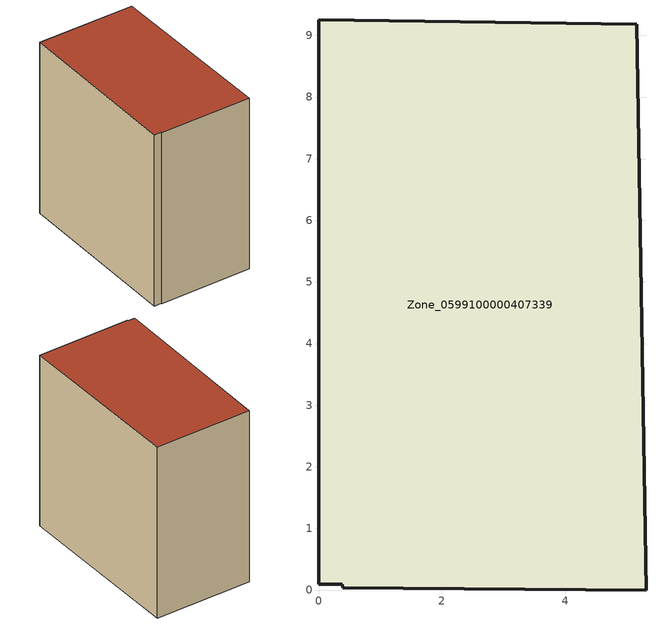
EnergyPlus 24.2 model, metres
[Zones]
Zone_0599100000407339
 floor ground (C_G): 0,0.09 0,9.25 5.17,9.19 5.31,0 0.39,0.04 0.39,0.09 z0
 wall outside (C_F): 5.31,0 5.17,9.19 0,9.25 0,0.09 0.39,0.09 0.39,0.04 5.31,0 z0:9.66
 roof outside (C_R): 0,9.25 0,0.09 0.39,0.09 0.39,0.04 5.31,0 5.17,9.19 z9.66
[BUILDING]
Pand.0599100000407339: North Axis=0; Terrain=City; Loads Convergence Tolerance Value=0.04; Temperature Convergence Tolerance Value=0.4; Solar Distribution=FullExterior; Maximum Number of Warmup Days=25; Minimum Number of Warmup Days=1
[Site:Location]
Rotterdam.The.Hague.AP_ZH_NLD Design_Conditions: Latitude=51.96; Longitude=4.45; Time Zone=1; Elevation=-4.5
[SITE:GROUNDTEMPERATURE:BUILDINGSURFACE]
18, 18, 18, 18, 18, 18, 18, 18, 18, 18, 18, 18
[MATERIAL] Thermal Absorptance=0.9; Solar Absorptance=0.7; Visible Absorptance=0.7
Name | Roughness | Thickness | Conductivity | Density | Specific Heat
G.TI.1992-2005 | MediumSmooth | 0.15 | 0.06 | 540 | 1210
F.TI.1992-2005 | Rough | 0.3 | 0.12 | 1920 | 840
R.TI.1992-2005 | MediumRough | 0.2 | 0.08 | 1500 | 1000
[CONSTRUCTION]
C_G: G.TI.1992-2005
C_F: F.TI.1992-2005
C_R: R.TI.1992-2005
[ZONE]
Zone_0599100000407339: Type=1; Multiplier=1; Ceiling Height=Autocalculate; Volume=Autocalculate; Floor Area=autocalculate; Part of Total Floor Area=Yes
[ZONEINFILTRATION:DESIGNFLOWRATE]
Infil_Zone_0599100000407339: Zone or ZoneList or Space or SpaceList=Zone_0599100000407339; Schedule=AlwaysOn; Design Flow Rate Calculation Method=Flow/Area; Flow Rate per Floor Area=0.0015; Constant Term Coefficient=1; Temperature Term Coefficient=0; Velocity Term Coefficient=0; Velocity Squared Term Coefficient=0
[HVACTEMPLATE:ZONE:IDEALLOADSAIRSYSTEM]
Zone_0599100000407339: Maximum Heating Supply Air Temperature=50; Minimum Cooling Supply Air Temperature=13; Maximum Heating Supply Air Humidity Ratio=0.0156; Minimum Cooling Supply Air Humidity Ratio=0.0077; Heating Limit=NoLimit; Cooling Limit=NoLimit; Dehumidification Control Type=ConstantSensibleHeatRatio; Cooling Sensible Heat Ratio=0.7; Dehumidification Setpoint=60; Humidification Control Type=None; Humidification Setpoint=30; Outdoor Air Method=None; Outdoor Air Flow Rate per Person=0.00944; Outdoor Air Flow Rate per Zone Floor Area=0; Outdoor Air Flow Rate per Zone=0; Demand Controlled Ventilation Type=None; Outdoor Air Economizer Type=NoEconomizer; Heat Recovery Type=None; Sensible Heat Recovery Effectiveness=0.7; Latent Heat Recovery Effectiveness=0.65
[ZONECONTROL:THERMOSTAT]
ThermostatControl_Zone_0599100000407339: Zone or ZoneList=Zone_0599100000407339; Control Type Schedule=DualSetpointControlType; Control 1=Thermostat_Zone_0599100000407339; Temperature Difference Between Cutout And Setpoint=0
[THERMOSTATSETPOINT:DUALSETPOINT]
Thermostat_Zone_0599100000407339: Heating Setpoint Temperature Schedule=HeatingSetpoint_Zone_0599100000407339; Cooling Setpoint Temperature Schedule=CoolingSetpoint_Zone_0599100000407339
[SCHEDULE:COMPACT]
HeatingSetpoint_Zone_0599100000407339: Through: 12/31, For: AllDays, Until: 24:00, 21
CoolingSetpoint_Zone_0599100000407339: Through: 12/31, For: AllDays, Until: 24:00, 24
DualSetpointControlType: Through: 12/31, For: AllDays, Until: 24:00, 4
AlwaysOn: Through: 12/31, For: AllDays, Until: 24:00, 1
